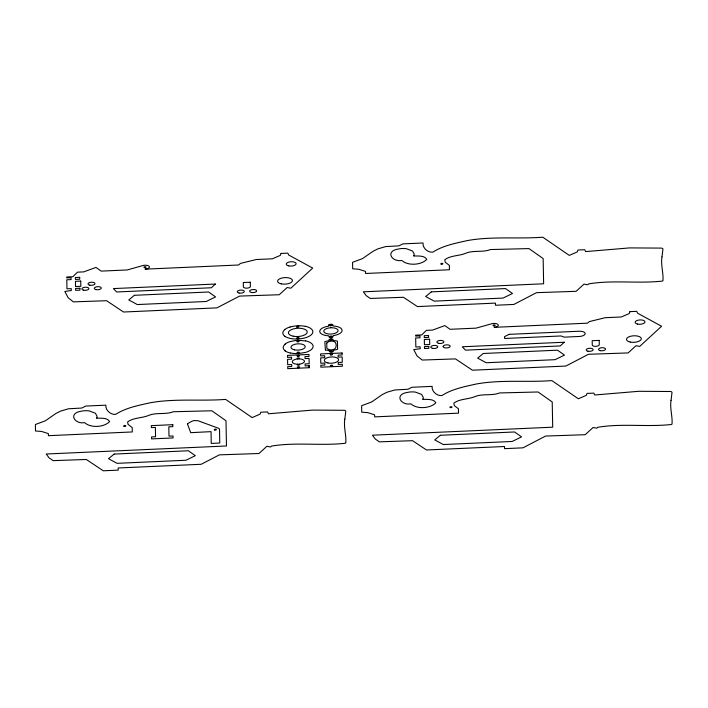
<?xml version="1.0" encoding="UTF-8"?>
<svg xmlns="http://www.w3.org/2000/svg" width="708" height="708" viewBox="0 0 708 708"><rect width="100%" height="100%" fill="white"/><g stroke="black" fill="none" stroke-linecap="round" stroke-linejoin="round"><path stroke-width="1.06" d="M298.218 353.593L305.794 352.354A15.134 6.655 -2.9 0 0 311.148 349.734A15.001 6.602 -2.9 0 0 311.024 343.061A15.134 6.655 -2.9 0 0 305.573 340.858M414.003 255.933L413.543 255.96A15.169 6.673 -2.9 0 0 414.189 253.942L412.516 251.013L406.348 248.703A10.611 4.664 -2.9 0 0 398.046 249.074C385.002 251.181 391.763 262.296 401.808 260.447C407.684 265.996 421.349 265.279 426.791 259.34C424.455 255.278 418.278 256.181 414.233 255.924M96.846 418.127L96.385 418.154A15.169 6.673 -2.9 0 0 97.031 416.136L95.359 413.207L89.19 410.897A10.611 4.664 -2.9 0 0 80.889 411.268C67.853 413.375 74.605 424.49 84.659 422.641C90.527 428.19 104.191 427.473 109.634 421.534C107.297 417.472 101.12 418.375 97.076 418.118M423.074 399.33L422.614 399.356A15.169 6.673 -2.9 0 0 423.26 397.338L421.587 394.409L415.419 392.099A10.611 4.664 -2.9 0 0 407.118 392.471C394.099 394.551 400.816 405.728 410.888 403.843C416.755 409.392 430.42 408.675 435.863 402.737C433.526 398.675 427.349 399.577 423.304 399.321M309.201 365.735L305.166 365.921L305.121 363.939L309.166 363.753L309.06 358.398L305.024 358.575L304.989 356.593L309.015 356.416L308.98 354.442L287.492 355.398L287.528 357.372L291.563 357.195L291.599 359.168L287.572 359.354L287.669 364.717L291.705 364.531L291.74 366.514L287.705 366.691L287.74 368.664L309.228 367.709L309.201 365.735L309.228 367.709M297.962 340.336L305.573 340.902M325.406 349.947L324.839 341.699A11.204 4.929 -2.9 0 1 328.866 340.76C328.176 338.265 333.928 337.981 333.344 340.566A11.204 4.929 -2.9 0 1 337.424 341.132L337.557 349.283A11.204 4.929 -2.9 0 1 333.521 350.221C334.238 352.726 328.468 353 329.052 350.425A11.204 4.929 -2.9 0 1 325.37 349.938M298.307 353.575A15.001 6.602 -2.9 0 1 290.696 353.009M285.289 350.885A15.001 6.602 -2.9 0 1 285.165 344.212M290.475 341.619A15.001 6.602 -2.9 0 1 298.059 340.371M290.501 353.035A15.134 6.655 -2.9 0 1 285.059 350.894M284.935 344.159A15.134 6.655 -2.9 0 1 290.28 341.539M297.935 339.008A15.001 6.602 -2.9 0 1 290.324 338.442A15.134 6.655 -2.9 0 1 284.881 336.3M284.926 336.318A15.001 6.602 -2.9 0 1 284.793 329.645M290.112 327.043A15.001 6.602 -2.9 0 1 297.687 325.804A15.001 6.602 -2.9 0 1 305.343 326.353M297.979 338.982A15.001 6.602 -2.9 0 0 305.555 337.743A15.134 6.655 -2.9 0 0 310.874 335.141A15.001 6.602 -2.9 0 0 310.741 328.477A15.134 6.655 -2.9 0 0 305.298 326.273M284.758 329.565A15.134 6.655 -2.9 0 1 290.112 326.946M297.971 358.894A6.089 2.682 -2.9 0 0 292.289 361.832A6.089 2.682 -2.9 0 0 298.086 364.239A1.151 0.504 -2.9 0 0 297.493 365.045A1.151 0.504 -2.9 0 0 299.36 364.974A1.151 0.504 -2.9 0 0 298.767 364.213A6.089 2.682 -2.9 0 0 304.449 361.284A6.089 2.682 -2.9 0 0 298.652 358.868A1.151 0.504 -2.9 0 0 299.236 358.062A1.151 0.504 -2.9 0 0 297.369 358.142A1.151 0.504 -2.9 0 0 297.971 358.894M187.416 423.765L190.691 432.668L211.064 431.641L211.214 443.412L219.754 443.031L219.542 429.42A4.195 1.85 -2.9 0 0 218.436 428.234L197.886 420.694L193.788 420.596A7.708 3.39 -2.9 0 0 192.948 420.862L192.594 421.003A75.588 33.249 -2.9 0 0 190.718 421.88L187.416 423.765M344.823 419.101C343.451 426.915 346.522 435.712 345.778 442.978A2.628 1.159 -2.9 0 1 343.805 443.465A1.221 0.54 -2.9 0 1 343.46 443.465C319.52 445.81 295.369 442.093 271.571 446.075L270.58 446.978L266.881 446.297L258.978 453.509L219.347 454.863L201.24 464.28L118.174 467.979L118.209 470.13L103.288 470.793L86.314 459.483L53.118 460.642L49.047 457.819L46.197 454.005L226.472 445.978L225.994 420.756L211.834 410.782L173.327 411.746C165.876 414.764 157.07 412.321 149.37 415.145C142.432 418.304 133.644 417.375 127.617 421.933L128.059 424.366L132.228 427.614L132.281 431.951L48.41 435.677L48.374 433.615L41.595 431.455L35.524 430.977L35.4 424.508L45.401 420.782L56.091 413.348L60.676 411.082L68.517 408.781L81.765 408.047L85.721 406.065L105.899 405.171C105.227 410.242 110.846 414.994 115.661 414.357C126.006 407.719 138.467 405.392 150.494 402.719C175.345 398.303 200.497 401.294 225.648 399.401L252.119 417.578L260.048 414.162L260.81 412.215L267.597 411.914L268.438 413.791L312.485 410.1L344.283 410.295A2.646 1.159 -2.9 0 1 345.787 411.277L344.823 419.101M661.98 256.907C660.608 264.721 663.679 273.518 662.936 280.784A2.628 1.159 -2.9 0 1 660.962 281.271A1.221 0.54 -2.9 0 1 660.608 281.271C636.678 283.616 612.526 279.899 588.72 283.881L587.737 284.784L584.038 284.103L576.126 291.315L536.505 292.669L513.875 304.44L495.476 305.254L495.441 303.113L417.419 306.582L403.463 297.289L370.266 298.449L366.195 295.625L363.346 291.811L543.629 283.784L543.151 258.562L528.991 248.588L490.485 249.552C483.033 252.57 474.218 250.128 466.519 252.951C459.589 256.11 450.801 255.181 444.766 259.739L445.208 262.172L449.385 265.42L449.438 269.757L365.567 273.483L365.532 271.421L358.752 269.261L352.681 268.783L352.557 262.314L362.549 258.588L373.249 251.154L377.833 248.889L385.665 246.588L398.923 245.853L402.879 243.871L423.057 242.977C422.384 248.048 428.004 252.8 432.809 252.163C443.155 245.526 455.625 243.198 467.643 240.525C492.502 236.109 517.654 239.1 542.806 237.207L569.276 255.384L577.206 251.968L577.967 250.021L584.755 249.72L585.596 251.597L629.642 247.906L661.44 248.101A2.646 1.159 -2.9 0 1 662.936 249.083L661.98 256.907M671.051 400.303C669.68 408.118 672.75 416.915 672.007 424.18A2.628 1.159 -2.9 0 1 670.034 424.667A1.221 0.54 -2.9 0 1 669.688 424.667C645.749 427.012 621.597 423.296 597.791 427.278L596.809 428.181L593.109 427.499L585.197 434.712L545.576 436.066L522.947 447.837L504.547 448.651L504.512 446.509L426.49 449.978L412.543 440.686L379.346 441.845L375.275 439.022L372.417 435.208L552.7 427.181L552.222 401.958L538.062 391.984L499.556 392.949C492.104 395.967 483.299 393.524 475.59 396.347C468.661 399.507 459.873 398.577 453.846 403.135L454.288 405.569L458.457 408.817L458.51 413.153L374.638 416.879L374.603 414.817L367.824 412.658L361.753 412.18L361.629 405.711L371.62 401.985L382.32 394.551L386.904 392.285L394.745 389.984L407.994 389.25L411.95 387.267L432.128 386.373C431.455 391.444 437.075 396.197 441.881 395.56C452.235 388.922 464.696 386.595 476.723 383.922C501.574 379.506 526.725 382.488 551.877 380.603L578.347 398.781L586.277 395.365L587.038 393.418L593.826 393.117L594.667 394.993L638.713 391.303L670.511 391.497A2.646 1.159 -2.9 0 1 672.016 392.48L671.051 400.303M326.751 343.053L326.848 348.318L329.016 349.646A4.283 1.885 -2.9 0 0 333.539 349.451C337.141 348.761 337.096 341.769 333.38 341.336A4.283 1.885 -2.9 0 0 328.857 341.539L326.751 343.053M328.618 325.096L328.601 326.176A11.195 4.921 -2.9 0 0 319.733 331.406A11.195 4.921 -2.9 0 0 328.777 335.831C328.185 338.415 333.964 338.132 333.238 335.627A11.195 4.921 -2.9 0 0 342.106 330.406A11.195 4.921 -2.9 0 0 333.061 325.972C333.477 323.618 329.671 323.928 328.618 325.096M281.076 253.446L280.315 255.393L272.385 258.801L256.278 259.517L240.437 263.411L238.605 264.996L145.025 269.155A4.46 1.965 -2.9 0 0 149.441 266.996A4.46 1.965 -2.9 0 0 144.945 265.234A4.337 1.912 -2.9 0 0 143.264 265.447L127.219 269.952L101.173 271.111L95.952 267.412L83.686 271.89L77.517 272.164L72.862 276.722L66.738 276.996L66.756 277.89L71.057 277.704L71.092 279.598L66.791 279.793L66.959 288.82L71.269 288.634L71.304 290.528L64.844 291.448L68.18 297.767L73.375 301.874L106.572 300.714L123.555 312.016L216.975 307.865L239.605 296.086L279.235 294.74L287.147 287.528L290.846 288.209L312.706 268.084L288.696 255.022L287.864 253.145L281.076 253.446M629.952 311.635L629.191 313.582L621.261 316.989L605.154 317.706L589.313 321.6L587.481 323.175L494.131 327.335A4.46 1.965 -2.9 0 0 498.202 324.768A4.46 1.965 -2.9 0 0 492.149 323.644L476.095 328.14L450.058 329.291L444.836 325.6L432.57 330.07L426.402 330.344L421.738 334.911L415.614 335.176L415.631 336.079L419.941 335.884L419.986 337.787L415.667 337.981L415.835 347.009L420.154 346.814L420.189 348.717L413.729 349.637L417.056 355.956L422.26 360.053L455.456 358.894L472.431 370.204L565.86 366.054L588.481 354.274L628.12 352.929L636.023 345.716L639.722 346.398L661.582 326.264L637.581 313.202L636.749 311.334L629.952 311.635M215.338 284.05L211.418 287.758L116.652 291.97L113.395 288.59L215.338 284.05M564.223 342.238L560.302 345.938L465.528 350.159L462.28 346.77L564.223 342.238M134.431 295.298L128.776 299.935L137.299 304.555L206.205 301.493L215.577 296.909L208.648 291.997L134.431 295.298M114.165 454.067L108.51 458.704L117.041 463.333L185.939 460.262L195.32 455.678L188.39 450.766L114.165 454.067M431.322 291.873L425.667 296.51L434.199 301.139L503.096 298.068L512.477 293.484L505.539 288.572L431.322 291.873M483.316 353.487L477.661 358.124L486.184 362.744L555.09 359.682L564.462 355.089L557.532 350.186L483.316 353.487M440.394 435.27L434.739 439.907L443.27 444.536L512.167 441.465L521.548 436.88L514.61 431.969L440.394 435.27M509.14 334.344L504.556 336.592L504.592 338.477L561.081 335.964L564.126 337.15L579.268 336.477A5.956 2.62 -2.9 0 0 585.171 333.592A5.956 2.62 -2.9 0 0 579.171 331.238L509.14 334.344M79.685 277.315L75.375 277.509L75.411 279.412L79.721 279.218L79.685 277.315M80.739 281.076L75.446 281.306L75.544 286.536L80.845 286.306L80.739 281.076M79.889 288.245L75.579 288.439L75.614 290.342L79.924 290.147L79.889 288.245M250.305 282.218L243.295 282.527L243.375 286.775A3.505 1.54 -2.9 0 0 246.906 288.165A3.505 1.54 -2.9 0 0 250.384 286.466L250.305 282.218M428.57 335.504L424.251 335.698L424.296 337.592L428.606 337.406L428.57 335.504M429.623 339.256L424.331 339.495L424.428 344.725L429.721 344.495L429.623 339.256M428.774 346.433L424.464 346.628L424.499 348.522L428.809 348.336L428.774 346.433M599.189 340.406L592.18 340.716L592.26 344.964A3.505 1.54 -2.9 0 0 595.791 346.354A3.505 1.54 -2.9 0 0 599.269 344.654L599.189 340.406M342.088 352.973L320.6 353.929L320.636 355.894L324.671 355.717L324.707 357.699L320.68 357.876L320.777 363.239L324.804 363.062L324.848 365.045L320.812 365.222L320.848 367.186L342.336 366.231L342.3 364.266L338.265 364.443L338.229 362.461L342.274 362.284L342.168 356.921L338.132 357.098L338.097 355.124L342.123 354.938L342.088 352.973M172.796 424.676L151.308 425.641L151.353 427.605L155.379 427.428L155.556 436.748L151.53 436.924L151.565 438.898L173.053 437.942L173.009 435.969L168.982 436.155L168.805 426.827L172.841 426.65L172.796 424.676M432.579 348.354A3.505 1.54 -2.9 0 0 437.792 346.787A3.505 1.54 -2.9 0 0 432.517 345.69A3.505 1.54 -2.9 0 0 432.579 348.354M443.155 346.548A3.505 1.54 -2.9 0 0 446.686 347.938A3.505 1.54 -2.9 0 0 450.155 346.239A3.505 1.54 -2.9 0 0 446.624 344.849A3.505 1.54 -2.9 0 0 443.155 346.548M438.668 343.362A3.505 1.54 -2.9 0 0 443.889 341.796A3.505 1.54 -2.9 0 0 438.615 340.698A3.505 1.54 -2.9 0 0 438.668 343.362M587.95 351.212A3.505 1.54 -2.9 0 0 593.171 349.646A3.505 1.54 -2.9 0 0 587.897 348.548A3.505 1.54 -2.9 0 0 587.95 351.212M600.313 350.664A3.505 1.54 -2.9 0 0 605.535 349.097A3.505 1.54 -2.9 0 0 600.26 348A3.505 1.54 -2.9 0 0 600.313 350.664M630.226 342.061A7.469 3.283 -2.9 0 0 641.351 338.716A7.469 3.283 -2.9 0 0 630.111 336.38A7.469 3.283 -2.9 0 0 630.226 342.061M637.625 324.096A4.965 2.186 -2.9 0 0 645.015 321.875A4.965 2.186 -2.9 0 0 637.545 320.317A4.965 2.186 -2.9 0 0 637.625 324.096M493.573 325.804A1.071 0.469 -2.9 0 0 495.158 325.326A1.071 0.469 -2.9 0 0 493.556 324.99A1.071 0.469 -2.9 0 0 493.573 325.804M83.694 290.174A3.505 1.54 -2.9 0 0 88.916 288.599A3.505 1.54 -2.9 0 0 83.641 287.501A3.505 1.54 -2.9 0 0 83.694 290.174M96.058 289.616A3.505 1.54 -2.9 0 0 101.279 288.05A3.505 1.54 -2.9 0 0 96.005 286.952A3.505 1.54 -2.9 0 0 96.058 289.616M89.783 285.182A3.505 1.54 -2.9 0 0 95.005 283.607A3.505 1.54 -2.9 0 0 89.73 282.51A3.505 1.54 -2.9 0 0 89.783 285.182M239.065 293.024A3.505 1.54 -2.9 0 0 244.287 291.457A3.505 1.54 -2.9 0 0 239.012 290.36A3.505 1.54 -2.9 0 0 239.065 293.024M251.429 292.475A3.505 1.54 -2.9 0 0 256.65 290.908A3.505 1.54 -2.9 0 0 251.375 289.811A3.505 1.54 -2.9 0 0 251.429 292.475M281.341 283.881A7.469 3.283 -2.9 0 0 292.466 280.536A7.469 3.283 -2.9 0 0 281.226 278.191A7.469 3.283 -2.9 0 0 281.341 283.881M288.74 265.907A4.965 2.186 -2.9 0 0 296.139 263.686A4.965 2.186 -2.9 0 0 288.66 262.128A4.965 2.186 -2.9 0 0 288.74 265.907M144.459 267.624A1.071 0.469 -2.9 0 0 146.052 267.146A1.071 0.469 -2.9 0 0 144.441 266.81A1.071 0.469 -2.9 0 0 144.459 267.624M441.349 264.199A1.071 0.469 -2.9 0 0 442.942 263.721A1.071 0.469 -2.9 0 0 441.332 263.394A1.071 0.469 -2.9 0 0 441.349 264.199M450.421 407.596A1.071 0.469 -2.9 0 0 452.014 407.118A1.071 0.469 -2.9 0 0 450.412 406.79A1.071 0.469 -2.9 0 0 450.421 407.596M124.201 426.393A1.071 0.469 -2.9 0 0 125.794 425.915A1.071 0.469 -2.9 0 0 124.183 425.588A1.071 0.469 -2.9 0 0 124.201 426.393M214.807 430.039A1.071 0.469 -2.9 0 0 216.391 429.561A1.071 0.469 -2.9 0 0 214.79 429.225A1.071 0.469 -2.9 0 0 214.807 430.039M297.891 367.664A1.159 0.504 -2.9 0 0 299.617 367.151A1.159 0.504 -2.9 0 0 297.873 366.788A1.159 0.504 -2.9 0 0 297.891 367.664M297.679 356.372A1.159 0.504 -2.9 0 0 299.404 355.859A1.159 0.504 -2.9 0 0 297.661 355.496A1.159 0.504 -2.9 0 0 297.679 356.372M330.733 351.602A1.159 0.504 -2.9 0 0 332.459 351.088A1.159 0.504 -2.9 0 0 330.716 350.726A1.159 0.504 -2.9 0 0 330.733 351.602M330.53 340.309A1.159 0.504 -2.9 0 0 332.247 339.796A1.159 0.504 -2.9 0 0 330.512 339.433A1.159 0.504 -2.9 0 0 330.53 340.309M330.999 366.195A1.159 0.504 -2.9 0 0 332.725 365.673A1.159 0.504 -2.9 0 0 330.981 365.31A1.159 0.504 -2.9 0 0 330.999 366.195M330.786 354.903A1.159 0.504 -2.9 0 0 332.512 354.381A1.159 0.504 -2.9 0 0 330.769 354.018A1.159 0.504 -2.9 0 0 330.786 354.903M327.954 362.974A7.168 3.151 -2.9 0 0 338.628 359.761A7.168 3.151 -2.9 0 0 327.839 357.513A7.168 3.151 -2.9 0 0 327.954 362.974M330.459 337.017A1.159 0.504 -2.9 0 0 332.176 336.495A1.159 0.504 -2.9 0 0 330.441 336.132A1.159 0.504 -2.9 0 0 330.459 337.017M330.247 325.724A1.159 0.504 -2.9 0 0 331.972 325.202A1.159 0.504 -2.9 0 0 330.229 324.839A1.159 0.504 -2.9 0 0 330.247 325.724M330.848 327.751A7.168 3.151 -2.9 0 0 323.751 331.22A7.168 3.151 -2.9 0 0 330.981 334.061A7.168 3.151 -2.9 0 0 338.079 330.583A7.168 3.151 -2.9 0 0 330.848 327.751M297.351 338.486A1.159 0.504 -2.9 0 0 299.077 337.973A1.159 0.504 -2.9 0 0 297.342 337.61A1.159 0.504 -2.9 0 0 297.351 338.486M297.148 327.193A1.159 0.504 -2.9 0 0 298.873 326.68A1.159 0.504 -2.9 0 0 297.13 326.317A1.159 0.504 -2.9 0 0 297.148 327.193M293.201 336.176A9.408 4.133 -2.9 0 0 307.219 331.955A9.408 4.133 -2.9 0 0 293.05 329.008A9.408 4.133 -2.9 0 0 293.201 336.176M297.634 353.08A1.159 0.504 -2.9 0 0 299.351 352.557A1.159 0.504 -2.9 0 0 297.617 352.195A1.159 0.504 -2.9 0 0 297.634 353.08M297.422 341.787A1.159 0.504 -2.9 0 0 299.148 341.265A1.159 0.504 -2.9 0 0 297.404 340.902A1.159 0.504 -2.9 0 0 297.422 341.787M294.572 349.858A7.168 3.151 -2.9 0 0 305.254 346.646A7.168 3.151 -2.9 0 0 294.457 344.398A7.168 3.151 -2.9 0 0 294.572 349.858"/></g></svg>
